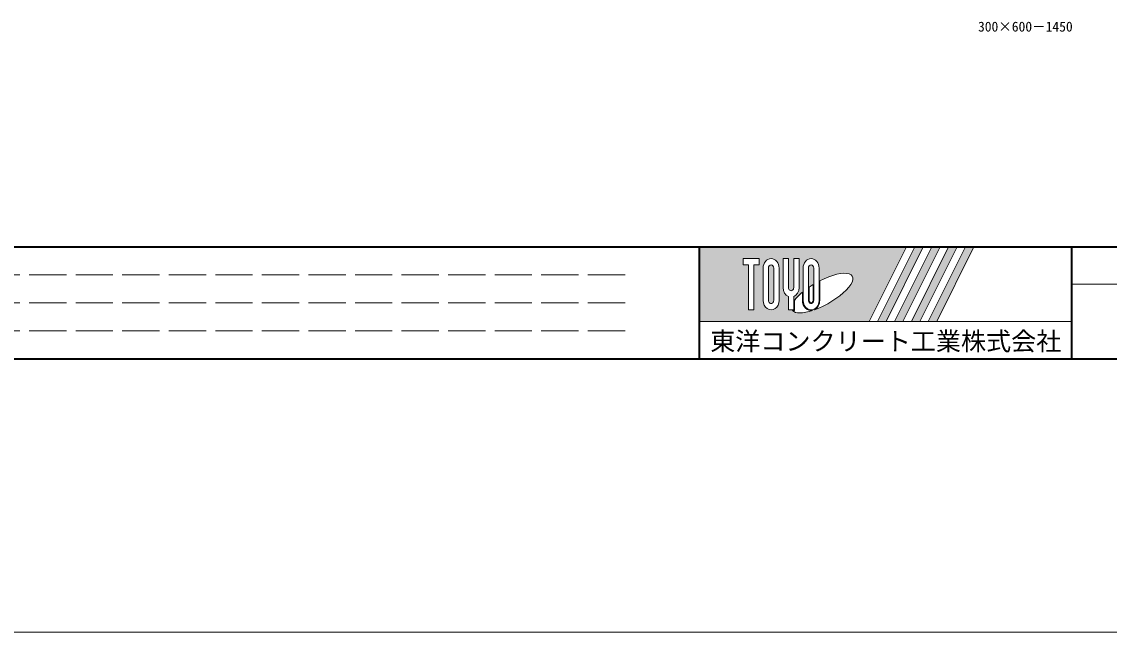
# Model space of a CAD drawing. Units: millimetres at full size; details may follow other scales. Extents: x -1809 to 57027, y -20349 to 17321.
# Drawn here: x 6315 to 15075, y -20349 to -15432 of the extents above; entities that cross this region are included whole.
import ezdxf
from ezdxf.enums import TextEntityAlignment as Align

# ---------------------------------------------------------------- set-up
doc = ezdxf.new("R2010")
doc.units = ezdxf.units.MM
doc.header["$LTSCALE"] = 50
doc.linetypes.add('DASHED', pattern=[7.5, 6, -1.5])
doc.layers.add('図枠', color=7, linetype='Continuous', lineweight=5)
doc.layers.add('補助線', color=8, linetype='Continuous', lineweight=13)
doc.layers.add('文字', color=7, linetype='Continuous')
doc.styles.add('ＭＳ ゴシック', font='')
doc.styles.add('ＭＳ 明朝', font='')
doc.styles.get('ＭＳ ゴシック').set_extended_font_data('MS Gothic')
doc.styles.get('ＭＳ 明朝').set_extended_font_data('MS Mincho')

msp = doc.modelspace()

# ---------------------------------------------------------------- hatches: boundary and pattern name
at = {"layer": '図枠'}
h = msp.add_hatch(color=256, dxfattribs=at)
h.paths.add_polyline_path([(11775, -17246.05), (11775, -17846.05), (13140.94, -17846.05), (13440.94, -17246.05)])
edge = h.paths.add_edge_path(flags=16)
edge.add_ellipse((12763.34, -17617.56), major_axis=(242.43, 135.7), ratio=0.3471473, start_angle=-144.311216, end_angle=72.189904, ccw=False)
edge.add_ellipse((12673.57, -17676.15), major_axis=(0, 82.5), ratio=0.8463542, start_angle=-160.703456, end_angle=-90)
edge.add_line((12743.4, -17676.15), (12743.4, -17518.89))
edge = h.paths.add_edge_path(flags=16)
edge.add_ellipse((12673.57, -17415.96), major_axis=(0, 76.15), ratio=0.8463542, start_angle=-90, end_angle=90, ccw=False)
edge.add_line((12738.03, -17415.96), (12738.03, -17676.15))
edge.add_ellipse((12673.57, -17676.15), major_axis=(0, 76.15), ratio=0.8463542, start_angle=90, end_angle=-90, ccw=False)
edge.add_line((12609.12, -17676.15), (12609.12, -17415.96))
edge = h.paths.add_edge_path(flags=16)
edge.add_line((12695.06, -17415.96), (12695.06, -17676.15))
edge.add_ellipse((12673.57, -17676.15), major_axis=(0, 25.38), ratio=0.8463542, start_angle=90, end_angle=-90, ccw=False)
edge.add_line((12652.09, -17676.15), (12652.09, -17415.96))
edge.add_ellipse((12673.57, -17415.96), major_axis=(0, 25.38), ratio=0.8463542, start_angle=-90, end_angle=90, ccw=False)
edge = h.paths.add_edge_path(flags=16)
edge.add_line((12689.69, -17548.95), (12689.69, -17676.15))
edge.add_ellipse((12673.57, -17676.15), major_axis=(0, 19.04), ratio=0.8463541, start_angle=90, end_angle=-90, ccw=False)
edge.add_line((12657.46, -17676.15), (12657.46, -17569.78))
edge.add_ellipse((12763.34, -17617.56), major_axis=(242.43, 135.7), ratio=0.3471473, start_angle=107.791742, end_angle=126.471318, ccw=False)
edge = h.paths.add_edge_path(flags=16)
edge.add_ellipse((12512.44, -17573.02), major_axis=(0, 76.15), ratio=0.8463542, start_angle=-163.341166, end_angle=-90, ccw=False)
edge.add_line((12533.92, -17644.82), (12533.92, -17752.3))
edge.add_line((12533.92, -17752.3), (12490.95, -17752.3))
edge.add_line((12490.95, -17752.3), (12490.95, -17644.82))
edge.add_ellipse((12512.44, -17573.02), major_axis=(0, 76.15), ratio=0.8463542, start_angle=90, end_angle=163.341166, ccw=False)
edge.add_line((12447.99, -17573.02), (12447.99, -17339.8))
edge.add_line((12447.99, -17339.8), (12490.95, -17339.8))
edge.add_line((12490.95, -17339.8), (12490.95, -17573.02))
edge.add_ellipse((12512.44, -17573.02), major_axis=(0, 25.38), ratio=0.8463542, start_angle=90, end_angle=-90)
edge.add_line((12533.92, -17573.02), (12533.92, -17339.8))
edge.add_line((12533.92, -17339.8), (12576.89, -17339.8))
edge.add_line((12576.89, -17339.8), (12576.89, -17573.02))
edge = h.paths.add_edge_path(flags=16)
edge.add_line((12603.75, -17610.48), (12603.75, -17676.15))
edge.add_ellipse((12673.57, -17676.15), major_axis=(0, 82.5), ratio=0.8463542, start_angle=90, end_angle=-171.54427)
edge.add_ellipse((12763.34, -17617.56), major_axis=(242.43, 135.7), ratio=0.3471473, start_angle=-178.649536, end_angle=-148.292442, ccw=False)
edge.add_line((12524.67, -17758.65), (12539.29, -17758.65))
edge.add_line((12539.29, -17758.65), (12539.29, -17678.21))
edge.add_ellipse((12763.34, -17617.56), major_axis=(242.43, 135.7), ratio=0.3471473, start_angle=148.21912, end_angle=165.908122, ccw=False)
edge = h.paths.add_edge_path(flags=16)
edge.add_ellipse((12351.31, -17415.96), major_axis=(0, 76.15), ratio=0.8463542, start_angle=-90, end_angle=90, ccw=False)
edge.add_line((12415.76, -17415.96), (12415.76, -17676.15))
edge.add_ellipse((12351.31, -17676.15), major_axis=(0, 76.15), ratio=0.8463542, start_angle=90, end_angle=-90, ccw=False)
edge.add_line((12286.85, -17676.15), (12286.85, -17415.96))
edge = h.paths.add_edge_path(flags=16)
edge.add_line((12372.79, -17415.96), (12372.79, -17676.15))
edge.add_ellipse((12351.31, -17676.15), major_axis=(0, 25.38), ratio=0.8463542, start_angle=90, end_angle=-90, ccw=False)
edge.add_line((12329.82, -17676.15), (12329.82, -17415.96))
edge.add_ellipse((12351.31, -17415.96), major_axis=(0, 25.38), ratio=0.8463542, start_angle=-90, end_angle=90, ccw=False)
h.paths.add_polyline_path([(12254.63, -17339.8), (12254.63, -17390.57), (12211.66, -17390.57), (12211.66, -17752.3), (12168.69, -17752.3), (12168.69, -17390.57), (12125.72, -17390.57), (12125.72, -17339.8)], flags=16)
for points in [[(13209, -17846.05), (13277.06, -17846.05), (13577.06, -17246.05), (13509, -17246.05)], [(13713.19, -17246.05), (13645.12, -17246.05), (13345.12, -17846.05), (13413.19, -17846.05)], [(13849.31, -17246.05), (13781.25, -17246.05), (13481.25, -17846.05), (13549.31, -17846.05)], [(13985.44, -17246.05), (13917.38, -17246.05), (13617.38, -17846.05), (13685.44, -17846.05)]]:
    msp.add_hatch(color=256, dxfattribs=at).paths.add_polyline_path(points)

# ---------------------------------------------------------------- linework, layer by layer
at = {"layer": '図枠', "lineweight": 40}
for p, q in [((1200, -17246.05), (24600, -17246.05)), ((11775, -18146.05), (11775, -17246.05)), ((14775, -18146.05), (14775, -17246.05)), ((1200, -18146.05), (24600, -18146.05))]:
    msp.add_line(p, q, dxfattribs=at)
at = {"layer": '図枠'}
for p, q in [((11775, -17246.05), (13440.94, -17246.05)), ((13440.94, -17246.05), (13140.94, -17846.05)), ((13509, -17246.05), (13209, -17846.05)), ((13577.06, -17246.05), (13277.06, -17846.05)), ((13645.12, -17246.05), (13345.12, -17846.05)), ((13713.19, -17246.05), (13413.19, -17846.05)), ((13781.25, -17246.05), (13481.25, -17846.05)), ((13509, -17246.05), (13577.06, -17246.05)), ((13849.31, -17246.05), (13549.31, -17846.05)), ((13917.38, -17246.05), (13617.38, -17846.05)), ((13645.12, -17246.05), (13713.19, -17246.05)), ((13985.44, -17246.05), (13685.44, -17846.05)), ((13781.25, -17246.05), (13849.31, -17246.05)), ((13917.38, -17246.05), (13985.44, -17246.05)), ((12125.72, -17339.8), (12125.72, -17390.57)), ((12125.72, -17339.8), (12254.63, -17339.8)), ((12254.63, -17339.8), (12254.63, -17390.57)), ((12447.99, -17339.8), (12490.95, -17339.8)), ((12447.99, -17573.02), (12447.99, -17339.8)), ((12490.95, -17339.8), (12490.95, -17573.02)), ((12533.92, -17339.8), (12576.89, -17339.8)), ((12533.92, -17573.02), (12533.92, -17339.8)), ((12576.89, -17339.8), (12576.89, -17573.02)), ((12168.69, -17390.57), (12125.72, -17390.57)), ((12168.69, -17390.57), (12168.69, -17752.3)), ((12211.66, -17390.57), (12211.66, -17752.3)), ((12254.63, -17390.57), (12211.66, -17390.57)), ((12286.85, -17415.96), (12286.85, -17676.15)), ((12329.82, -17676.15), (12329.82, -17415.96)), ((12372.79, -17415.96), (12372.79, -17676.15)), ((12415.76, -17676.15), (12415.76, -17415.96)), ((12609.12, -17415.96), (12609.12, -17676.15)), ((12652.09, -17676.15), (12652.09, -17415.96)), ((12695.06, -17415.96), (12695.06, -17676.15)), ((12738.03, -17676.15), (12738.03, -17415.96)), ((12743.4, -17676.15), (12743.4, -17518.89)), ((12657.46, -17676.15), (12657.46, -17569.78)), ((12689.69, -17548.95), (12689.69, -17676.15)), ((12490.95, -17644.82), (12490.95, -17752.3)), ((12533.92, -17644.82), (12533.92, -17752.3)), ((12539.29, -17678.21), (12539.29, -17758.65)), ((12603.75, -17610.48), (12603.75, -17676.15)), ((12211.66, -17752.3), (12168.69, -17752.3)), ((12533.92, -17752.3), (12490.95, -17752.3)), ((12524.67, -17758.65), (12539.29, -17758.65)), ((11775, -17846.05), (13140.94, -17846.05)), ((13209, -17846.05), (13277.06, -17846.05)), ((13345.12, -17846.05), (13413.19, -17846.05)), ((13481.25, -17846.05), (13549.31, -17846.05)), ((13617.38, -17846.05), (13685.44, -17846.05))]:
    msp.add_line(p, q, dxfattribs=at)
at = {"layer": '図枠', "linetype": 'DASHED', "lineweight": 9}
for p, q in [((11175, -17471.05), (1800, -17471.05)), ((11175, -17696.05), (1800, -17696.05)), ((11175, -17921.05), (1800, -17921.05))]:
    msp.add_line(p, q, dxfattribs=at)
at = {"layer": '図枠', "lineweight": 13}
msp.add_line((24600, -17546.05), (14775, -17546.05), dxfattribs=at)
at = {"layer": '図枠', "color": 1, "lineweight": 20}
msp.add_line((-1809.12, -20349.36), (57027.36, -20349.36), dxfattribs=at)
at = {"layer": '図枠'}
for centre, major_axis, ratio, start_param, end_param in [((12351.31, -17415.96), (0, 76.15), 0.846354, 4.712389, 7.8539816), ((12673.57, -17415.96), (0, 76.15), 0.846354, 4.712389, 7.8539816), ((12351.31, -17415.96), (0, 25.38), 0.846354, 4.712389, 7.8539816), ((12673.57, -17415.96), (0, 25.38), 0.846354, 4.712389, 7.8539816), ((12763.34, -17617.56), (242.43, 135.7), 0.347147, 4.2621853, 7.7429163), ((12512.44, -17573.02), (0, 76.15), 0.846354, 1.5707963, 2.8017557), ((12512.44, -17573.02), (0, 25.38), 0.846354, 1.5707963, 4.712389), ((12512.44, -17573.02), (0, 76.15), 0.846354, 3.4814296, 4.712389), ((12763.34, -17617.56), (242.43, 135.7), 0.347147, 1.6817405, 1.8219833), ((12351.31, -17676.15), (0, 76.15), 0.846354, 1.5707963, 4.712389), ((12351.31, -17676.15), (0, 25.38), 0.846354, 1.5707963, 4.712389), ((12763.34, -17617.56), (242.43, 135.7), 0.347147, 2.0815197, 2.5155126), ((12673.57, -17676.15), (0, 82.5), 0.846354, 1.5707963, 3.3154679), ((12673.57, -17676.15), (0, 76.15), 0.846354, 1.5707963, 4.712389), ((12673.57, -17676.15), (0, 25.38), 0.846354, 1.5707963, 4.712389), ((12673.57, -17676.15), (0, 19.04), 0.846354, 1.5707963, 4.712389), ((12673.57, -17676.15), (0, 82.5), 0.846354, 3.5338438, 4.712389), ((12763.34, -17617.56), (242.43, 135.7), 0.347147, 3.2093975, 4.2004451)]:
    msp.add_ellipse(centre, major_axis=major_axis, ratio=ratio, start_param=start_param, end_param=end_param, dxfattribs=at)
at = {"layer": '補助線'}
msp.add_line((11775, -17846.05), (14775, -17846.05), dxfattribs=at)

# ---------------------------------------------------------------- texts
at = {"layer": '図枠', "style": 'ＭＳ ゴシック'}
msp.add_text('東洋コンクリート工業株式会社', height=148.1, dxfattribs=at).set_placement((13275, -18005.43), align=Align.MIDDLE_CENTER)
at = {"layer": '文字', "style": 'ＭＳ 明朝'}
msp.add_text('300×600－1450', height=80.06, dxfattribs=at).set_placement((14399.52, -15471.03), align=Align.MIDDLE_CENTER)

doc.saveas('drawing.dxf')
